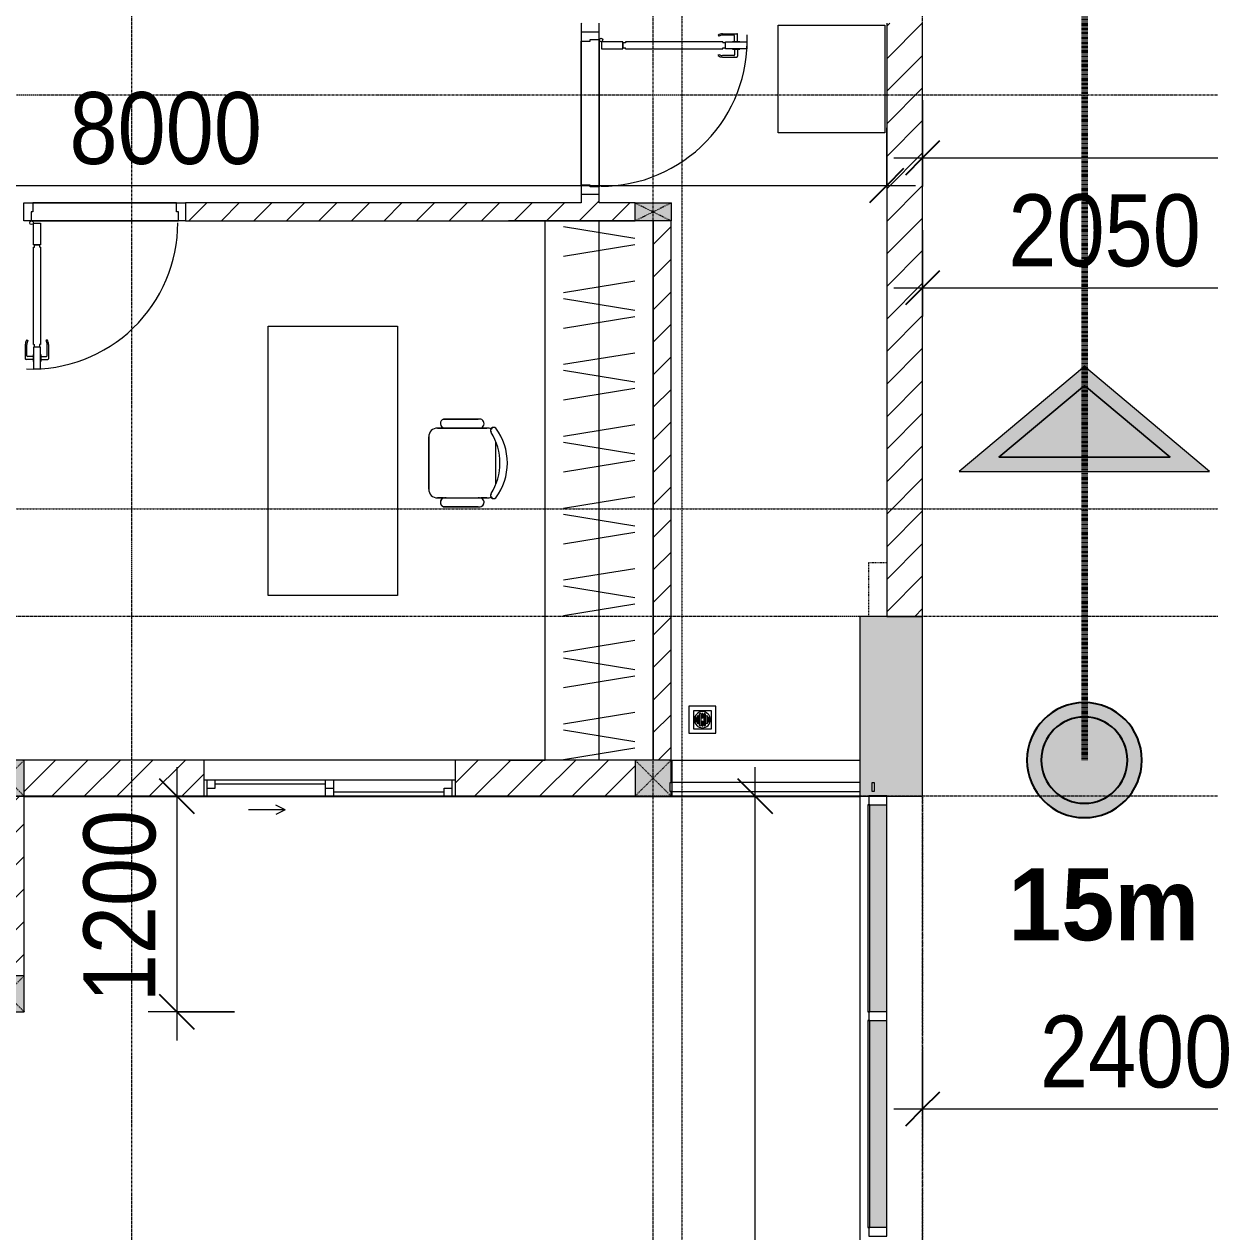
# Model space of a CAD drawing. Header units: millimetres. Extents: x 1591 to 239243, y -15958 to 82755.
# Drawn here: x 213451 to 220050, y 22112 to 28832 of the extents above; entities that cross this region are included whole.
import ezdxf

# ---------------------------------------------------------------- set-up
doc = ezdxf.new("R2010")
doc.units = ezdxf.units.MM
for name, pattern in [('1 NÉT CALL OUT', [6, 3, -3]), ('Dash 1_8_', [6.35, 3.175, -3.175]), ('Dash Dot 3_16_', [7.9375, 4.7625, -1.5875, 0, -1.5875]), ('Dash_2_', [6, 3, -3]), ('Grid Line', [22.225, 12.7, -3.175, 3.175, -3.175])]:
    doc.linetypes.add(name, pattern=pattern)
for name, color, linetype, lineweight in [('0-1', 250, 'Continuous', 5), ('A-ANNO-DIMS', 211, 'Continuous', 9), ('A-ANNO-DIMS-160', 211, 'Continuous', 9), ('A-ANNO-NOTE', 131, 'Continuous', 9), ('A-ANNO-NOTE-1', 131, 'Continuous', 25), ('A-AREA', 32, 'Dash 1_8_', 9), ('A-DETL-3', 90, '1 NÉT CALL OUT', 100), ('A-DETL-GENF-1', 9, 'Continuous', 9), ('A-DOOR-1', 254, 'Continuous', 9), ('A-DOOR-2', 9, 'Continuous', 9), ('A-FLOR', 192, 'Continuous', 9), ('A-FLOR-1', 7, 'Continuous', 9), ('A-FLOR-2', 9, 'Continuous', 9), ('A-FLOR-HRAL-1', 254, 'Continuous', 9), ('A-FLOR-HRAL-2', 9, 'Continuous', 9), ('A-GLAZ', 151, 'Continuous', 9), ('A-GLAZ-CURT', 52, 'Continuous', 9), ('A-GLAZ-CWMG', 51, 'Continuous', 9), ('A-GLAZ-CWMG-1', 51, 'Continuous', 18), ('A-WALL-1', 253, 'Continuous', 18), ('A-WALL-2', 9, 'Continuous', 9), ('A-WALL-3', 113, 'Continuous', 18), ('A-WALL-PATT-1', 10, 'Continuous', 9), ('A-WALL-PATT-2', 111, 'Continuous', 9), ('G-ANNO-SYMB-1', 111, 'Dash Dot 3_16_', 18), ('G-ANNO-TEXT-2', 142, 'Continuous', 9), ('G-IMPT-1', 254, 'Continuous', 9), ('I-FURN', 30, 'Continuous', 9), ('I-FURN-1', 254, 'Continuous', 9), ('M-EQPM-1', 254, 'Continuous', 9), ('S-COLS', 52, 'Continuous', 9), ('S-COLS-1', 52, 'Continuous', 5), ('S-COLS-2', 250, 'Continuous', 18), ('S-COLS-4', 254, 'Continuous', 9), ('S-COLS-5', 253, 'Continuous', 18), ('S-COLS-6', 52, 'Continuous', 18), ('S-COLS-HDLN', 52, 'Dash_2_', 9), ('S-COLS-HDLN-1', 9, 'Dash_2_', 9), ('S-GRID-1', 1, 'Grid Line', 9)]:
    doc.layers.add(name, color=color, linetype=linetype, lineweight=lineweight)
doc.styles.add('Arial_10', font='arial_0.ttf', dxfattribs={"width": 0.95, "height": 400})
doc.styles.add('UTM Avo', font='UTM Avo.ttf', dxfattribs={"width": 0.9, "height": 400})
doc.dimstyles.new('1_Dim_chi_tiet_2_5', dxfattribs={"dimscale": 304.8, "dimtxt": 399.720379, "dimasz": 0.629921, "dimexe": 0.524934, "dimexo": 0.0625, "dimgap": 0.052493, "dimtad": 1, "dimdec": 0, "dimrnd": 5, "dimzin": 0, "dimdsep": 46, "dimtxsty": 'UTM Avo', "dimblk1": 'OBLIQUE', "dimblk2": 'OBLIQUE', "dimsah": 1, "dimcen": 0.09, "dimdle": 0.524934, "dimazin": 0, "dimtfac": 1, "dimtdec": 4, "dimtix": 1, "dimtmove": 0, "dimatfit": 3, "dimfxl": 1.049869, "dimfxlon": 1, "dimtvp": 1, "dimtolj": 1, "dimtzin": 0, "dimarcsym": 2})
doc.dimstyles.new('1_Dim_chi_tiet_2_5_1', dxfattribs={"dimscale": 304.8, "dimtxt": 399.720379, "dimasz": 0.629921, "dimexe": 0.524934, "dimexo": 0.0625, "dimgap": 0.052493, "dimtad": 1, "dimdec": 0, "dimrnd": 5, "dimzin": 0, "dimdsep": 46, "dimtxsty": 'UTM Avo', "dimblk1": 'OBLIQUE', "dimblk2": 'OBLIQUE', "dimsah": 1, "dimcen": 0.09, "dimdle": 0.524934, "dimazin": 0, "dimtfac": 1, "dimtdec": 4, "dimtix": 1, "dimtmove": 0, "dimatfit": 3, "dimfxl": 1.049869, "dimfxlon": 1, "dimtvp": 1, "dimtolj": 1, "dimtzin": 0, "dimarcsym": 2})
pattern_1 = [(45, (0, 0), (-90.50967, 90.50967), [])]
pattern_2 = [(45, (101998.83, 0), (-90.50967, 90.50967), [])]

# ---------------------------------------------------------------- blocks, each defined once
blk = doc.blocks.new('NCV_TKTC_KET CAU_rvt-1-TKCS_MB TẦNG 5')
at = {"layer": 'S-COLS-1'}
h = blk.add_hatch(color=256, dxfattribs=at)
h.paths.add_polyline_path([(116451.9, 24536.9), (116452.6, 24537.4), (116452.6, 25536.9), (116102.6, 25536.9), (116102.6, 24536.9)])
h.paths.add_polyline_path([(116182.6, 24561.9), (116172.6, 24561.9), (116172.6, 24611.9), (116182.6, 24611.9)])
at = {"layer": 'A-FLOR-1'}
for p, q in [((111452.6, 24535.2), (115052.6, 24535.2)), ((115052.6, 24535.3), (116102.6, 24535.3))]:
    blk.add_line(p, q, dxfattribs=at)
at = {"layer": 'S-COLS-2'}
for p, q in [((116452.6, 25536.9), (116102.6, 25536.9)), ((116102.6, 25536.9), (116102.6, 24536.9)), ((116452.6, 24536.9), (116452.6, 25536.9)), ((116102.6, 24536.9), (116452.6, 24536.9))]:
    blk.add_line(p, q, dxfattribs=at)
blk = doc.blocks.new('DOOR_CW_01 CANH MO-PANEL KINH - DIW_01-900x2200-CỬA GỖ VÂN LAMINATE-553375-TKCS_MB TẦNG 5')
at = {"layer": 'A-DETL-GENF-1'}
for p, q in [((-397, -182), (-397, -62)), ((-397, -62), (-357, -62)), ((-357, -62), (-357, -182)), ((-357, -182), (-397, -182)), ((-397, -196), (-391, -196)), ((-397, -738), (-397, -196)), ((-391, -196), (-391, -182)), ((-391, -182), (-363, -182)), ((-363, -182), (-363, -196)), ((-357, -196), (-363, -196)), ((-357, -196), (-357, -738)), ((-442, -737), (-442, -816.5)), ((-434, -799.5), (-434, -737)), ((-433.9, -711.2), (-427.3, -715.8)), ((-397, -738), (-391, -738)), ((-391, -752), (-391, -738)), ((-357, -738), (-363, -738)), ((-363, -738), (-363, -752)), ((-320.1, -711.2), (-326.7, -715.8)), ((-320, -799.5), (-320, -737)), ((-312, -737), (-312, -816.5)), ((-399, -803.5), (-430, -803.5)), ((-399, -792.2), (-399, -831.8)), ((-397, -792.2), (-399, -792.2)), ((-357, -752), (-397, -752)), ((-397, -752), (-397, -872)), ((-397, -792.2), (-397, -831.8)), ((-363, -752), (-391, -752)), ((-357, -872), (-357, -752)), ((-357, -792.2), (-357, -831.8)), ((-357, -792.2), (-355, -792.2)), ((-355, -792.2), (-355, -831.8)), ((-355, -803.5), (-324, -803.5)), ((-399, -820.5), (-438, -820.5)), ((-399, -831.8), (-397, -831.8)), ((-397, -872), (-357, -872)), ((-355, -831.8), (-357, -831.8)), ((-355, -820.5), (-316, -820.5))]:
    blk.add_line(p, q, dxfattribs=at)
blk.add_circle((-407, -60), 10, dxfattribs=at)
for centre, radius, start, end in [((-407, -60), 814, 268, 0), ((-397, -737), 45, 145, 180), ((-397, -737), 37, 145, 180), ((-357, -737), 37, 0, 35), ((-357, -737), 45, 360, 35), ((-430, -799.5), 4, 180, 270), ((-324, -799.5), 4, 270, 0), ((-438, -816.5), 4, 180, 270), ((-316, -816.5), 4, 270, 0)]:
    blk.add_arc(centre, radius, start, end, dxfattribs=at)
at = {"layer": 'A-DOOR-2'}
for p, q in [((-450, -50), (-450, 50)), ((-450, 50), (-400, 50)), ((-400, 50), (-400, 0)), ((400, 0), (400, 50)), ((400, 50), (450, 50)), ((450, 50), (450, -50)), ((-410, -50), (-450, -50)), ((-410, 0), (-410, -50)), ((-400, 0), (-410, 0)), ((-407, -50), (-382, -50)), ((410, 0), (400, 0)), ((410, -50), (410, 0)), ((450, -50), (410, -50))]:
    blk.add_line(p, q, dxfattribs=at)
blk = doc.blocks.new('TU DO LV A - TU DO LV A-V51-TKCS_MB TẦNG 5')
at = {"layer": 'I-FURN'}
for p, q in [((0, 0), (3000, 0)), ((4.3, -101), (68.9, -499)), ((169, -101), (104.4, -499)), ((202.5, -101), (267.1, -499)), ((404.3, -101), (468.9, -499)), ((569, -101), (504.4, -499)), ((602.5, -101), (667.1, -499)), ((804.3, -101), (868.9, -499)), ((969, -101), (904.4, -499)), ((1002.5, -101), (1067.1, -499)), ((1204.3, -101), (1268.9, -499)), ((1369, -101), (1304.4, -499)), ((1402.5, -101), (1467.1, -499)), ((1604.3, -101), (1668.9, -499)), ((1769, -101), (1704.4, -499)), ((1802.5, -101), (1867.1, -499)), ((2004.3, -101), (2068.9, -499)), ((2169, -101), (2104.4, -499)), ((2202.5, -101), (2267.1, -499)), ((2404.3, -101), (2468.9, -499)), ((2569, -101), (2504.4, -499)), ((2602.5, -101), (2667.1, -499)), ((2804.3, -101), (2868.9, -499)), ((2969, -101), (2904.4, -499)), ((0, -300), (3000, -300))]:
    blk.add_line(p, q, dxfattribs=at)
at = {"layer": 'I-FURN-1'}
blk.add_line((0, 0), (3000, 0), dxfattribs=at)
blk = doc.blocks.new('BAN LV A - BAN LV A_dwg_ban hoc2-348006-TKCS_MB TẦNG 5')
at = {"layer": 'I-FURN'}
for p, q in [((145.8, 437.4), (-145.8, 437.4)), ((-243, 354.4), (-243, 162)), ((-194.4, 388.8), (-194.4, 113.4)), ((194.4, 113.4), (194.4, 388.8)), ((194.4, 351.4), (194.4, 150.8)), ((243.7, 162), (243.7, 354.4)), ((-120.5, 64.8), (120.5, 64.8))]:
    blk.add_line(p, q, dxfattribs=at)
at = {"layer": 'I-FURN', "flags": 128}
blk.add_lwpolyline([(-737.8, 610.5), (-737.8, 1330.5), (-154.9, 1330.5), (762.2, 1330.5), (762.2, 610.5)], close=True, dxfattribs=at)
at = {"layer": 'I-FURN'}
for centre, radius, start, end in [((-145.8, 388.8), 48.6, 90, 180), ((145.8, 388.8), 48.6, 360, 90), ((-218.7, 347.3), 25.3, 343.7398, 163.7398), ((219.4, 347.3), 25.3, 16.2602, 170.70537), ((-218.7, 154.9), 25.3, 163.7398, 16.2602), ((219.4, 154.9), 25.3, 189.29463, 16.2602), ((-180.2, 75.4), 17.8, 57.97259, 216.69006), ((-145.8, 113.4), 48.6, 180, 207.58444), ((0, 359.3), 318.2, 237.57575, 302.42425), ((180.2, 75.4), 17.8, 323.30994, 122.02741), ((145.8, 113.4), 48.6, 332.41556, 0), ((0, 324), 324, 233.1301, 306.8699)]:
    blk.add_arc(centre, radius, start, end, dxfattribs=at)
blk = doc.blocks.new('BAN LV A - BAN LV A_dwg-348005-TKCS_MB TẦNG 5')
at = {"extrusion": (0, 0, -1), "zscale": -1, "rotation": 180}
blk.add_blockref('BAN LV A - BAN LV A_dwg_ban hoc2-348006-TKCS_MB TẦNG 5', (-729, 1383.7), dxfattribs=at)
blk = doc.blocks.new('BAN LV A - BAN LV A-401069-TKCS_MB TẦNG 5')
at = {"layer": 'I-FURN-1'}
for p, q in [((-8.8, -53.2), (1491.2, -53.2)), ((-8.8, -773.2), (-8.8, -53.2)), ((1491.2, -53.2), (1491.2, -773.2)), ((1491.2, -773.2), (-8.8, -773.2)), ((534.6, -1029.3), (534.6, -994.9)), ((583.2, -946.3), (874.8, -946.3)), ((923.4, -994.9), (923.4, -1032.3)), ((486, -1221.7), (486, -1029.3)), ((972.7, -1029.3), (972.7, -1221.7)), ((534.6, -1270.3), (534.6, -1235.9)), ((923.4, -1232.9), (923.4, -1270.3))]:
    blk.add_line(p, q, dxfattribs=at)
for centre, radius, start, end in [((583.2, -994.9), 48.6, 90, 180), ((874.8, -994.9), 48.6, 0, 90), ((510.3, -1036.4), 25.3, 16.2602, 163.7398), ((948.4, -1036.4), 25.3, 16.2602, 170.70537), ((510.3, -1228.8), 25.3, 163.7398, 343.7398), ((583.2, -1270.3), 48.6, 180, 207.58444), ((874.8, -1270.3), 48.6, 332.41556, 0), ((948.4, -1228.8), 25.3, 189.29463, 16.2602), ((548.9, -1308.3), 17.8, 119.40397, 216.69006), ((729, -1059.7), 324, 233.1301, 306.8699), ((909.2, -1308.3), 17.8, 323.30994, 60.59603)]:
    blk.add_arc(centre, radius, start, end, dxfattribs=at)
at = {"extrusion": (0, 0, -1), "zscale": -1, "rotation": 180}
blk.add_blockref('BAN LV A - BAN LV A_dwg-348005-TKCS_MB TẦNG 5', (0, 0), dxfattribs=at)
blk = doc.blocks.new('MAY GIAT - MAY GIAT_dwg-348053-TKCS_MB TẦNG 5')
at = {"layer": 'G-IMPT-1', "flags": 128}
blk.add_lwpolyline([(5, 596.6), (5, 2.3), (605, 2.3), (605, 596.6)], close=True, dxfattribs=at)
blk = doc.blocks.new('MAY GIAT - MAY GIAT-401071-TKCS_MB TẦNG 5')
at = {"layer": 'I-FURN-1'}
for p, q in [((5, -2.3), (605, -2.3)), ((5, -596.6), (5, -2.3)), ((605, -2.3), (605, -596.6)), ((605, -596.6), (5, -596.6))]:
    blk.add_line(p, q, dxfattribs=at)
at = {"extrusion": (0, 0, -1), "zscale": -1, "rotation": 180}
blk.add_blockref('MAY GIAT - MAY GIAT_dwg-348053-TKCS_MB TẦNG 5', (0, 0), dxfattribs=at)
blk = doc.blocks.new('THU NUOC - THU NUOC-461820-TKCS_MB TẦNG 5')
at = {"layer": 'M-EQPM-1'}
for p, q in [((-66.3, 70.6), (-66.3, -79.4)), ((83.7, 70.6), (-66.3, 70.6)), ((83.7, -79.4), (83.7, 70.6)), ((58.7, 45.6), (-41.3, 45.6)), ((-41.3, 45.6), (-41.3, -54.4)), ((-23.3, 10.8), (40.9, 10.8)), ((40.9, 4.8), (-23.3, 4.8)), ((-11, 23.3), (28.5, 23.3)), ((28.5, 17.3), (-11, 17.3)), ((-1.1, 35.6), (18.5, 35.6)), ((18.5, 29.6), (-1.1, 29.6)), ((58.7, -54.4), (58.7, 45.6)), ((-41.3, -54.4), (58.7, -54.4)), ((-23.3, -1.2), (0.7, -1.2)), ((0.7, -7.2), (-23.3, -7.2)), ((-23.3, -13.6), (40.9, -13.6)), ((40.9, -19.6), (-23.3, -19.6)), ((-11, -26.1), (28.5, -26.1)), ((28.5, -32.1), (-11, -32.1)), ((-1.1, -38.5), (18.5, -38.5)), ((18.5, -44.5), (-1.1, -44.5)), ((0.7, -1.2), (0.7, -7.2)), ((16.7, -1.2), (40.9, -1.2)), ((16.7, -7.2), (16.7, -1.2)), ((40.9, -7.2), (16.7, -7.2)), ((-66.3, -79.4), (83.7, -79.4))]:
    blk.add_line(p, q, dxfattribs=at)
for centre, radius, start, end in [((8.7, -4.4), 45, 0, 180), ((8.7, -4.4), 45, 0, 180), ((-23.3, 7.8), 3, 90, 270), ((-11, 20.3), 3, 90, 270), ((-1.1, 32.6), 3, 90, 270), ((18.5, 32.6), 3, 270, 90), ((28.5, 20.3), 3, 270, 90), ((40.9, 7.8), 3, 270, 90), ((8.7, -4.4), 45, 180, 360), ((8.7, -4.4), 45, 180, 360), ((-23.3, -4.2), 3, 90, 270), ((-23.3, -16.6), 3, 90, 270), ((-11, -29.1), 3, 90, 270), ((-1.1, -41.5), 3, 90, 270), ((18.5, -41.5), 3, 270, 90), ((28.5, -29.1), 3, 270, 90), ((40.9, -4.2), 3, 270, 90), ((40.9, -16.6), 3, 270, 90)]:
    blk.add_arc(centre, radius, start, end, dxfattribs=at)
blk = doc.blocks.new('Railing - 50 x 10mm-901205-TKCS_MB TẦNG 5')
at = {"layer": 'A-FLOR-HRAL-2'}
for p, q in [((25, 5), (-25, 5)), ((-25, 5), (-25, -5)), ((25, -5), (25, 5)), ((-25, -5), (25, -5))]:
    blk.add_line(p, q, dxfattribs=at)
blk = doc.blocks.new('Railing - Railing-992989-TKCS_MB TẦNG 5')
at = {"layer": 'A-FLOR-HRAL-2'}
for p, q in [((93194.1, 15351.2), (92149.1, 15351.2)), ((92149.1, 15301.2), (93194.1, 15301.2))]:
    blk.add_line(p, q, dxfattribs=at)
at = {"extrusion": (0, 0, -1), "zscale": -1, "rotation": 90.00000000000037}
for p in [(-92144.1, 15326.2), (-93269.1, 15326.2)]:
    blk.add_blockref('Railing - 50 x 10mm-901205-TKCS_MB TẦNG 5', p, dxfattribs=at)
blk = doc.blocks.new('G1_SOF - BO TRU - 100x200-746114-TKCS_MB TẦNG 5')
at = {"layer": 'S-COLS'}
blk.add_hatch(color=256, dxfattribs=at).paths.add_polyline_path([(50, -100), (50, 100), (-50, 100), (-50, -100)])
at = {"layer": 'S-COLS-5'}
for p, q in [((-50, 100), (50, 100)), ((-50, -100), (-50, 100)), ((50, 100), (50, -100)), ((50, -100), (-50, -100))]:
    blk.add_line(p, q, dxfattribs=at)
at = {"layer": 'S-COLS-HDLN-1'}
for p, q in [((50, -100), (-50, 100)), ((-50, -100), (50, 100))]:
    blk.add_line(p, q, dxfattribs=at)
blk = doc.blocks.new('DOOR_CW_01 CANH MO-PANEL KINH - DIG_01-900x2200-CỬA NHÔM KÍNH-901226-TKCS_MB TẦNG 5')
at = {"layer": 'A-DETL-GENF-1'}
for p, q in [((-442, 737), (-442, 816.5)), ((-399, 820.5), (-438, 820.5)), ((-399, 831.8), (-397, 831.8)), ((-399, 792.2), (-399, 831.8)), ((-397, 872), (-357, 872)), ((-397, 752), (-397, 872)), ((-397, 792.2), (-397, 831.8)), ((-357, 872), (-357, 752)), ((-357, 792.2), (-357, 831.8)), ((-355, 831.8), (-357, 831.8)), ((-355, 792.2), (-355, 831.8)), ((-355, 820.5), (-316, 820.5)), ((-312, 737), (-312, 816.5)), ((-434, 799.5), (-434, 737)), ((-399, 803.5), (-430, 803.5)), ((-397, 792.2), (-399, 792.2)), ((-357, 752), (-397, 752)), ((-363, 752), (-391, 752)), ((-391, 752), (-391, 738)), ((-363, 738), (-363, 752)), ((-357, 792.2), (-355, 792.2)), ((-355, 803.5), (-324, 803.5)), ((-320, 799.5), (-320, 737)), ((-433.9, 711.2), (-427.3, 715.8)), ((-397, 738), (-391, 738)), ((-397, 738), (-397, 196)), ((-357, 738), (-363, 738)), ((-357, 196), (-357, 738)), ((-320.1, 711.2), (-326.7, 715.8)), ((-397, 196), (-391, 196)), ((-357, 182), (-397, 182)), ((-397, 182), (-397, 62)), ((-391, 196), (-391, 182)), ((-391, 182), (-363, 182)), ((-357, 196), (-363, 196)), ((-363, 182), (-363, 196)), ((-357, 62), (-357, 182)), ((-397, 62), (-357, 62))]:
    blk.add_line(p, q, dxfattribs=at)
blk.add_circle((-407, 60), 10, dxfattribs=at)
for centre, radius, start, end in [((-407, 60), 814, 360, 92), ((-438, 816.5), 4, 90, 180), ((-316, 816.5), 4, 0, 90), ((-430, 799.5), 4, 90, 180), ((-324, 799.5), 4, 360, 90), ((-397, 737), 45, 180, 215), ((-397, 737), 37, 180, 215), ((-357, 737), 37, 325, 0), ((-357, 737), 45, 325, 0)]:
    blk.add_arc(centre, radius, start, end, dxfattribs=at)
at = {"layer": 'A-DOOR-2'}
for p, q in [((-410, 50), (-450, 50)), ((-450, 50), (-450, -50)), ((-410, 0), (-410, 50)), ((-400, 0), (-410, 0)), ((-407, 50), (-382, 50)), ((-400, -50), (-400, 0)), ((410, 0), (400, 0)), ((400, 0), (400, -50)), ((450, 50), (410, 50)), ((410, 50), (410, 0)), ((450, -50), (450, 50)), ((-450, -50), (-400, -50)), ((400, -50), (450, -50))]:
    blk.add_line(p, q, dxfattribs=at)
blk = doc.blocks.new('NCV_TKTC_TANG 5_rvt-1-TKCS_MB TẦNG 5')
at = {"layer": 'A-WALL-PATT-1'}
h = blk.add_hatch(dxfattribs=at)
h.set_pattern_fill('FP_1', color=256, style=0, pattern_type=2)
h.set_pattern_definition(pattern_1)
h.paths.add_polyline_path([(114552.6, 27836.9), (114652.6, 27836.9), (114652.6, 27886.9), (114552.6, 27886.9), (114552.6, 27850.4)])
h.paths.add_polyline_path([(114652.6, 28786.9), (114652.6, 28836.9), (114552.6, 28836.9), (114552.6, 28786.9), (114602.6, 28786.9)])
h = blk.add_hatch(dxfattribs=at)
h.set_pattern_fill('FP_1', color=256, style=0, pattern_type=2)
h.set_pattern_definition(pattern_1)
h.paths.add_polyline_path([(114852.6, 27736.9), (114852.6, 27836.9), (112350.9, 27836.9), (112350.9, 27736.9), (114792.4, 27736.9)])
h = blk.add_hatch(dxfattribs=at)
h.set_pattern_fill('FP_1', color=256, style=0, pattern_type=2)
h.set_pattern_definition(pattern_1)
h.paths.add_polyline_path([(114952.6, 24736.9), (115052.6, 24736.9), (115052.6, 27736.9), (114952.6, 27736.9), (114952.6, 25360.5)])
at = {"layer": 'A-FLOR-2'}
for p, q in [((114552.6, 27936.9), (114552.6, 28736.9)), ((114552.6, 28736.9), (114552.6, 27936.9)), ((114652.6, 27926.9), (114652.6, 28746.9)), ((111500.9, 27836.9), (112300.9, 27836.9)), ((112300.9, 27836.9), (111500.9, 27836.9)), ((112310.9, 27736.9), (111490.9, 27736.9)), ((111490.9, 27736.9), (112310.9, 27736.9)), ((114352.6, 27736.9), (114148.3, 27736.9)), ((114852.6, 27736.9), (114352.6, 27736.9)), ((114952.6, 27736.9), (114852.6, 27736.9)), ((114952.6, 24736.9), (114952.6, 27736.9)), ((114148.3, 24736.9), (114352.6, 24736.9)), ((115052.6, 24736.9), (115057.6, 24736.9))]:
    blk.add_line(p, q, dxfattribs=at)
at = {"layer": 'A-WALL-1'}
for p, q in [((114552.6, 28836.9), (114552.6, 28786.9)), ((114652.6, 28786.9), (114652.6, 28836.9)), ((114552.6, 27886.9), (114552.6, 27836.9)), ((114652.6, 27836.9), (114652.6, 27886.9)), ((114552.6, 27836.9), (112350.9, 27836.9)), ((114852.6, 27836.9), (114652.6, 27836.9)), ((112350.9, 27736.9), (114852.6, 27736.9)), ((114952.6, 27736.9), (114952.6, 24736.9)), ((115052.6, 24736.9), (115052.6, 27736.9))]:
    blk.add_line(p, q, dxfattribs=at)
at = {"layer": 'A-WALL-2'}
for p, q in [((114552.6, 27936.9), (114552.6, 28736.9)), ((114652.6, 28746.9), (114652.6, 27926.9)), ((111500.9, 27836.9), (112300.9, 27836.9)), ((112310.9, 27736.9), (111490.9, 27736.9)), ((115057.6, 24736.9), (116102.6, 24736.9)), ((115057.6, 24736.9), (115057.6, 24611.9)), ((115057.6, 24561.9), (115057.6, 24536.9)), ((116102.6, 24536.9), (115057.6, 24536.9))]:
    blk.add_line(p, q, dxfattribs=at)
at = {"layer": 'A-DOOR-1', "rotation": 270.0000000000007}
blk.add_blockref('DOOR_CW_01 CANH MO-PANEL KINH - DIG_01-900x2200-CỬA NHÔM KÍNH-901226-TKCS_MB TẦNG 5', (114602.6, 28336.9), dxfattribs=at)
at = {"layer": 'A-DOOR-1'}
blk.add_blockref('DOOR_CW_01 CANH MO-PANEL KINH - DIW_01-900x2200-CỬA GỖ VÂN LAMINATE-553375-TKCS_MB TẦNG 5', (111900.9, 27786.9), dxfattribs=at)
at = {"layer": 'A-FLOR-HRAL-1'}
blk.add_blockref('Railing - Railing-992989-TKCS_MB TẦNG 5', (22908.5, 9260.7), dxfattribs=at)
at = {"layer": 'I-FURN-1'}
for name, p, rotation in [('MAY GIAT - MAY GIAT-401071-TKCS_MB TẦNG 5', (115645.9, 28222), 89.9999999999998), ('TU DO LV A - TU DO LV A-V51-TKCS_MB TẦNG 5', (114352.6, 24736.9), 89.99999999999987), ('BAN LV A - BAN LV A-401069-TKCS_MB TẦNG 5', (112757.8, 25661.2), 90.00000000000007)]:
    blk.add_blockref(name, p, dxfattribs=dict(at, rotation=rotation))
at = {"layer": 'M-EQPM-1', "rotation": 89.9999999999999}
blk.add_blockref('THU NUOC - THU NUOC-461820-TKCS_MB TẦNG 5', (115222.5, 24953.1), dxfattribs=at)
at = {"layer": 'S-COLS-4', "rotation": 90.00000000000037}
blk.add_blockref('G1_SOF - BO TRU - 100x200-746114-TKCS_MB TẦNG 5', (114952.6, 27786.9), dxfattribs=at)
blk = doc.blocks.new('G1_SOF - BO TRU - 200x200-V15-TKCS_MB TẦNG 5')
at = {"layer": 'S-COLS'}
blk.add_hatch(color=256, dxfattribs=at).paths.add_polyline_path([(-95.1, -100), (100, -99.6), (100, 100), (-100, 100), (-100, -24.6), (-90.1, -24.6), (-90.1, -74.6), (-100, -74.6), (-100, -100)])
at = {"layer": 'S-COLS-6'}
for p, q in [((100, 100), (-100, 100)), ((-100, 100), (-100, -24.6)), ((100, -100), (100, 100)), ((-100, -74.6), (-100, -100)), ((-100, -100), (100, -100))]:
    blk.add_line(p, q, dxfattribs=at)
at = {"layer": 'S-COLS-HDLN'}
for p, q in [((100, 100), (-100, -100)), ((-100, 100), (100, -100))]:
    blk.add_line(p, q, dxfattribs=at)
blk = doc.blocks.new('G1_SOF - BO TRU - 200x200-V18-TKCS_MB TẦNG 5')
at = {"layer": 'S-COLS'}
blk.add_hatch(color=256, dxfattribs=at).paths.add_polyline_path([(100, -100), (100, -75.1), (95, -75.1), (95, -25.1), (100, -25.1), (100, 100), (-100, 100), (-100, -100), (100, -100)])
at = {"layer": 'S-COLS-6'}
for p, q in [((100, 100), (-100, 100)), ((-100, 100), (-100, -100)), ((100, -25.1), (100, 100)), ((-100, -100), (100, -100)), ((100, -100), (100, -75.1))]:
    blk.add_line(p, q, dxfattribs=at)
at = {"layer": 'S-COLS-HDLN'}
for p, q in [((100, 100), (-100, -100)), ((-100, 100), (100, -100))]:
    blk.add_line(p, q, dxfattribs=at)
blk = doc.blocks.new('G1_SOF - BO TRU - 200x200-3055083-TKCS_MB TẦNG 5')
at = {"layer": 'S-COLS'}
blk.add_hatch(color=256, dxfattribs=at).paths.add_polyline_path([(100, -100), (100, 100), (-100, 100), (-100, -100), (8.4, -100)])
at = {"layer": 'S-COLS-6'}
for p, q in [((100, 100), (-100, 100)), ((-100, 100), (-100, -100)), ((100, -100), (100, 100)), ((-100, -100), (100, -100))]:
    blk.add_line(p, q, dxfattribs=at)
at = {"layer": 'S-COLS-HDLN'}
for p, q in [((100, 100), (-100, -100)), ((-100, 100), (100, -100))]:
    blk.add_line(p, q, dxfattribs=at)
blk = doc.blocks.new('1_FAMILY RVT - W01-WxH 1400x1400xmm-389822-TKCS_MB TẦNG 5')
at = {"layer": 'A-GLAZ'}
for p, q in [((248.4, 172.39), (299.2, 197.79)), ((248.4, 172.39), (299.2, 146.99)), ((248.4, 172.39), (451.6, 172.39)), ((-700, 96.19), (-700, -103.81)), ((700, 96.19), (-700, 96.19)), ((-700, 96.19), (-636.5, 96.19)), ((-680.95, 96.19), (-680.95, 7.29)), ((-636.5, 96.19), (-22.225, 96.19)), ((-636.5, 96.19), (-636.5, 51.74)), ((-636.5, 73.965), (-22.225, 73.965)), ((-22.225, 7.29), (-22.225, 96.19)), ((-22.225, 96.19), (22.225, 96.19)), ((22.225, 96.19), (680.95, 96.19)), ((22.225, 96.19), (22.225, 7.29)), ((680.95, 96.19), (700, 96.19)), ((680.95, 96.19), (680.95, 7.29)), ((700, -103.81), (700, 96.19)), ((-700, 7.29), (-680.95, 7.29)), ((-636.5, 51.74), (-680.95, 51.74)), ((-680.95, 7.29), (-22.225, 7.29)), ((22.225, 51.74), (-22.225, 51.74)), ((-22.225, 7.29), (22.225, 7.29)), ((22.225, 29.515), (636.5, 29.515)), ((22.225, 7.29), (636.5, 7.29)), ((636.5, 51.74), (636.5, 7.29)), ((680.95, 51.74), (636.5, 51.74)), ((636.5, 7.29), (700, 7.29)), ((-700, -103.81), (700, -103.81))]:
    blk.add_line(p, q, dxfattribs=at)
blk = doc.blocks.new('System Panel - Glazed-1286806-TKCS_MB TẦNG 5')
at = {"layer": 'A-GLAZ-CURT'}
for p, q in [((575, 6), (-575, 6)), ((-575, 6), (-575, -6)), ((575, -6), (575, 6)), ((-575, -6), (575, -6))]:
    blk.add_line(p, q, dxfattribs=at)
blk = doc.blocks.new('Rectangular Mullion - 50 x 100mm-1286802-TKCS_MB TẦNG 5')
at = {"layer": 'A-GLAZ-CWMG'}
blk.add_hatch(color=256, dxfattribs=at).paths.add_polyline_path([(44702.6, 20586.9), (44796.6, 20586.9), (44796.6, 21736.9), (44702.6, 21736.9), (44702.6, 20751.4)])
blk.add_line((44702.6, 21736.9), (44702.6, 20586.9), dxfattribs=at)
blk = doc.blocks.new('Rectangular Mullion - 50 x 100mm-1286811-TKCS_MB TẦNG 5')
at = {"layer": 'A-GLAZ-CWMG-1'}
for p, q in [((0, 0), (-50, 0)), ((-50, 0), (-50, -100)), ((0, -100), (0, 0)), ((-50, -100), (0, -100))]:
    blk.add_line(p, q, dxfattribs=at)
blk = doc.blocks.new('Rectangular Mullion - 50 x 100mm-1286804-TKCS_MB TẦNG 5')
at = {"layer": 'A-GLAZ-CWMG-1'}
for p, q in [((-25, 0), (25, 0)), ((-25, -100), (-25, 0)), ((25, 0), (25, -100)), ((25, -100), (-25, -100))]:
    blk.add_line(p, q, dxfattribs=at)
blk = doc.blocks.new('DIMBLOCK19-TKCS_MB TẦNG 5')
at = {"layer": 'A-ANNO-DIMS-160'}
for p, q in [((218451.4, 27685.4), (218451.4, 27205.4)), ((218451.4, 27365.4), (218451.4, 27685.4)), ((220501.4, 27685.4), (220501.4, 27205.4)), ((220501.4, 27365.4), (220501.4, 27685.4)), ((218291.4, 27365.4), (220661.4, 27365.4))]:
    blk.add_line(p, q, dxfattribs=at)
at = {"layer": 'A-ANNO-DIMS-160', "lineweight": 25}
for p, q in [((218451.4, 27365.4), (218547.4, 27461.4)), ((220501.4, 27365.4), (220597.4, 27461.4)), ((218451.4, 27365.4), (218355.4, 27269.4)), ((220501.4, 27365.4), (220405.4, 27269.4))]:
    blk.add_line(p, q, dxfattribs=at)
at = {"layer": 'A-ANNO-DIMS-160', "color": 0, "insert": (218928.6, 27885), "char_height": 400, "width": 1314.636, "attachment_point": 1, "line_spacing_factor": 1.110334, "style": 'UTM Avo'}
blk.add_mtext('2050', dxfattribs=at)
blk = doc.blocks.new('_Oblique')
at = {"color": 0, "linetype": 'ByBlock', "lineweight": -2}
blk.add_line((-0.5, -0.5), (0.5, 0.5), dxfattribs=at)
blk = doc.blocks.new('DIMBLOCK21-TKCS_MB TẦNG 5')
at = {"layer": 'A-ANNO-DIMS-160'}
for p, q in [((218451.4, 23116.3), (218451.4, 22636.3)), ((218451.4, 22796.3), (218451.4, 23116.3)), ((220851.4, 23116.3), (220851.4, 22636.3)), ((220851.4, 22796.3), (220851.4, 23116.3)), ((218291.4, 22796.3), (221011.4, 22796.3))]:
    blk.add_line(p, q, dxfattribs=at)
at = {"layer": 'A-ANNO-DIMS-160', "lineweight": 25}
for p, q in [((218451.4, 22796.3), (218547.4, 22892.3)), ((220851.4, 22796.3), (220947.4, 22892.3)), ((218451.4, 22796.3), (218355.4, 22700.3)), ((220851.4, 22796.3), (220755.4, 22700.3))]:
    blk.add_line(p, q, dxfattribs=at)
at = {"layer": 'A-ANNO-DIMS-160', "color": 0, "insert": (219103.6, 23315.9), "char_height": 400, "width": 1314.636, "attachment_point": 1, "line_spacing_factor": 1.110334, "style": 'UTM Avo'}
blk.add_mtext('2400', dxfattribs=at)
blk = doc.blocks.new('DIMBLOCK58-TKCS_MB TẦNG 5')
at = {"layer": 'A-ANNO-DIMS-160'}
for p, q in [((210251.4, 28254.2), (210251.4, 27774.2)), ((210251.4, 27934.2), (210251.4, 28254.2)), ((218251.4, 28254.2), (218251.4, 27774.2)), ((218251.4, 27934.2), (218251.4, 28254.2)), ((210091.4, 27934.2), (218411.4, 27934.2))]:
    blk.add_line(p, q, dxfattribs=at)
at = {"layer": 'A-ANNO-DIMS-160', "lineweight": 25}
for p, q in [((210251.4, 27934.2), (210347.4, 28030.2)), ((218251.4, 27934.2), (218347.4, 28030.2)), ((210251.4, 27934.2), (210155.4, 27838.2)), ((218251.4, 27934.2), (218155.4, 27838.2))]:
    blk.add_line(p, q, dxfattribs=at)
at = {"layer": 'A-ANNO-DIMS-160', "color": 0, "insert": (213703.6, 28453.9), "char_height": 400, "width": 1314.636, "attachment_point": 1, "line_spacing_factor": 1.110334, "style": 'UTM Avo'}
blk.add_mtext('8000', dxfattribs=at)
blk = doc.blocks.new('DIMBLOCK253-TKCS_MB TẦNG 5')
at = {"layer": 'A-ANNO-DIMS-160'}
for p, q in [((218451.4, 28408.5), (218451.4, 27928.5)), ((218451.4, 28088.5), (218451.4, 28408.5)), ((224051.4, 28408.5), (224051.4, 27928.5)), ((224051.4, 28088.5), (224051.4, 28408.5)), ((218291.4, 28088.5), (224051.4, 28088.5))]:
    blk.add_line(p, q, dxfattribs=at)
at = {"layer": 'A-ANNO-DIMS-160', "lineweight": 25}
for p, q in [((218451.4, 28088.5), (218547.4, 28184.5)), ((224051.4, 28088.5), (224147.4, 28184.5)), ((218451.4, 28088.5), (218355.4, 27992.5)), ((224051.4, 28088.5), (223955.4, 27992.5))]:
    blk.add_line(p, q, dxfattribs=at)
at = {"layer": 'A-ANNO-DIMS-160', "color": 0, "insert": (220703.6, 28608.1), "char_height": 400, "width": 1314.636, "attachment_point": 1, "line_spacing_factor": 1.110334, "style": 'UTM Avo'}
blk.add_mtext('5600', dxfattribs=at)
blk = doc.blocks.new('HDNDCT_MŨI TÊN THOÁT HIỂM - HDNDCT_MŨI TÊN THOÁT HIỂM-2437747-TKCS_MB TẦNG 5')
at = {"layer": 'A-ANNO-NOTE'}
h = blk.add_hatch(color=256, dxfattribs=at)
h.paths.add_polyline_path([(-3.153, 0), (0.5, 4.353), (0.5, -4.353)])
h.paths.add_polyline_path([(-2.5, 0), (0, -2.979), (0, 2.979)])
blk.add_hatch(color=256, dxfattribs=at).paths.add_polyline_path([(0, -2.979), (-2.5, 0), (0, 2.979)])
for p, q in [((0.5, 4.353), (-3.153, 0)), ((0.5, -4.353), (0.5, 4.353)), ((-2.5, 0), (0, 2.979)), ((0, 2.979), (-2.5, 0)), ((0, 2.979), (0, -2.979)), ((0, -2.979), (0, 2.979)), ((-3.153, 0), (0.5, -4.353)), ((0, -2.979), (-2.5, 0)), ((-2.5, 0), (0, -2.979))]:
    blk.add_line(p, q, dxfattribs=at)
blk = doc.blocks.new('HDNDCT_DIEM THOAT HIEM XA NHAT - HDNDCT_DIEM THOAT HIEM XA NHAT-2431632-TKCS_MB TẦNG 5')
at = {"layer": 'A-ANNO-NOTE'}
h = blk.add_hatch(color=256, dxfattribs=at)
edge = h.paths.add_edge_path()
edge.add_arc((0, 0), 2, 0, 180)
edge.add_arc((0, 0), 2, 180, 360)
edge = h.paths.add_edge_path()
edge.add_arc((0, 0), 1.5, 180, 360)
edge.add_arc((0, 0), 1.5, 360, 540)
h = blk.add_hatch(color=256, dxfattribs=at)
edge = h.paths.add_edge_path()
edge.add_arc((0, 0), 1.5, 0, 180)
edge.add_arc((0, 0), 1.5, 180, 360)
at = {"layer": 'A-ANNO-NOTE-1'}
for radius, start, end in [(2, 0, 180), (1.5, 0, 180), (1.5, 0, 180), (1.5, 180, 360), (2, 180, 360), (1.5, 180, 360)]:
    blk.add_arc((0, 0), radius, start, end, dxfattribs=at)
blk = doc.blocks.new('DIMBLOCK283-TKCS_MB TẦNG 5')
at = {"layer": 'A-ANNO-DIMS-160'}
for p, q in [((217519.5, 17076.9), (217519.5, 24696.9)), ((217199.5, 24536.9), (217679.5, 24536.9)), ((217519.5, 24536.9), (217199.5, 24536.9)), ((217199.5, 17236.9), (217679.5, 17236.9)), ((217519.5, 17236.9), (217199.5, 17236.9))]:
    blk.add_line(p, q, dxfattribs=at)
at = {"layer": 'A-ANNO-DIMS-160', "lineweight": 25}
for p, q in [((217519.5, 24536.9), (217423.5, 24632.9)), ((217519.5, 24536.9), (217615.5, 24440.9)), ((217519.5, 17236.9), (217423.5, 17332.9)), ((217519.5, 17236.9), (217615.5, 17140.9))]:
    blk.add_line(p, q, dxfattribs=at)
at = {"layer": 'A-ANNO-DIMS-160', "color": 0, "insert": (216999.9, 20339.2), "char_height": 400, "width": 1314.636, "attachment_point": 1, "rotation": 90, "line_spacing_factor": 1.110334, "style": 'UTM Avo'}
blk.add_mtext('7300', dxfattribs=at)
blk = doc.blocks.new('DIMBLOCK290-TKCS_MB TẦNG 5')
at = {"layer": 'A-ANNO-DIMS-160'}
for p, q in [((214301.2, 24696.9), (214301.2, 23176.9)), ((214621.2, 24536.9), (214141.2, 24536.9)), ((214301.2, 24536.9), (214621.2, 24536.9)), ((214621.2, 23336.9), (214141.2, 23336.9)), ((214301.2, 23336.9), (214621.2, 23336.9))]:
    blk.add_line(p, q, dxfattribs=at)
at = {"layer": 'A-ANNO-DIMS-160', "lineweight": 25}
for p, q in [((214301.2, 24536.9), (214205.2, 24632.9)), ((214301.2, 24536.9), (214397.2, 24440.9)), ((214301.2, 23336.9), (214205.2, 23432.9)), ((214301.2, 23336.9), (214397.2, 23240.9))]:
    blk.add_line(p, q, dxfattribs=at)
at = {"layer": 'A-ANNO-DIMS-160', "color": 0, "insert": (213781.5, 23389.2), "char_height": 400, "width": 1314.636, "attachment_point": 1, "rotation": 90, "line_spacing_factor": 1.110334, "style": 'UTM Avo'}
blk.add_mtext('1200', dxfattribs=at)

msp = doc.modelspace()

# ---------------------------------------------------------------- hatches: boundary and pattern name
at = {"layer": 'A-WALL-PATT-2'}
h = msp.add_hatch(dxfattribs=at)
h.set_pattern_fill('FP_1', color=256, style=0, pattern_type=2)
h.set_pattern_definition(pattern_2)
h.paths.add_polyline_path([(218451.4, 25536.9), (218451.4, 28836.9), (218251.4, 28836.9), (218251.4, 25536.9)])
h.paths.add_polyline_path([(218251.4, 29036.9), (218451.4, 29036.9), (218451.4, 32536.9), (218251.4, 32536.9), (218251.4, 29966.7)])
h = msp.add_hatch(dxfattribs=at)
h.set_pattern_fill('FP_1', color=256, style=0, pattern_type=2)
h.set_pattern_definition(pattern_2)
h.paths.add_polyline_path([(216851.4, 24537.4), (216851.4, 24736.9), (215851.4, 24736.9), (215851.4, 24537.4), (216147.1, 24537.4)])
h.paths.add_polyline_path([(213451.4, 24537.4), (214451.4, 24537.4), (214451.4, 24736.9), (213451.4, 24736.9), (213451.4, 24675.9)])
h = msp.add_hatch(dxfattribs=at)
h.set_pattern_fill('FP_1', color=256, style=0, pattern_type=2)
h.set_pattern_definition(pattern_2)
h.paths.add_polyline_path([(213451.4, 23536.9), (213451.4, 23536.9), (213451.4, 24536.9), (213251.4, 24535.2), (213251.4, 23536.9)])

# ---------------------------------------------------------------- linework, layer by layer
at = {"layer": 'A-AREA'}
for p, q in [((218151.4, 25536.9), (218151.4, 25836.9)), ((218151.4, 25836.9), (218251.4, 25836.9)), ((218451.4, 24536.9), (218451.4, 17636.9))]:
    msp.add_line(p, q, dxfattribs=at)
at = {"layer": 'A-DETL-3'}
msp.add_line((219351.4, 34537.4), (219351.4, 24736.9), dxfattribs=at)
at = {"layer": 'A-FLOR'}
msp.add_line((218101.4, 24536.9), (218101.4, 20536.9), dxfattribs=at)
at = {"layer": 'A-WALL-3'}
for p, q in [((218251.4, 28836.9), (218251.4, 25536.9)), ((218451.4, 25536.9), (218451.4, 28836.9)), ((218251.4, 25536.9), (218451.4, 25536.9)), ((214451.4, 24736.9), (213451.4, 24736.9)), ((216851.4, 24736.9), (215851.4, 24736.9)), ((213451.4, 24537.4), (214451.4, 24537.4)), ((213451.4, 23536.9), (213451.4, 24536.9)), ((215851.4, 24537.4), (216851.4, 24537.4))]:
    msp.add_line(p, q, dxfattribs=at)
at = {"layer": 'G-ANNO-SYMB-1'}
for p, q in [((217111.4, 82373.8), (217111.4, 13547.9)), ((130746.6, 26135.3), (236925.7, 26135.3))]:
    msp.add_line(p, q, dxfattribs=at)
at = {"layer": 'S-GRID-1'}
for p, q in [((214051.5, 19118.3), (214051.5, 76659.6)), ((216951.4, 19118.3), (216951.4, 76659.6)), ((218451.4, 19118.3), (218451.4, 76659.6)), ((229978.4, 28436.9), (136410.9, 28436.9)), ((227946.4, 25536.9), (138442.9, 25536.9)), ((229978.4, 24536.9), (136410.9, 24536.9))]:
    msp.add_line(p, q, dxfattribs=at)

# ---------------------------------------------------------------- block references
at = {"layer": '0-1'}
for name in ['NCV_TKTC_KET CAU_rvt-1-TKCS_MB TẦNG 5', 'NCV_TKTC_TANG 5_rvt-1-TKCS_MB TẦNG 5']:
    msp.add_blockref(name, (101998.8, 0), dxfattribs=at)
at = {"layer": 'A-ANNO-NOTE', "xscale": 160, "yscale": 160, "zscale": 160}
for name, p, rotation in [('HDNDCT_MŨI TÊN THOÁT HIỂM - HDNDCT_MŨI TÊN THOÁT HIỂM-2437747-TKCS_MB TẦNG 5', (219351.4, 26422.2), 269.9999999999999), ('HDNDCT_DIEM THOAT HIEM XA NHAT - HDNDCT_DIEM THOAT HIEM XA NHAT-2431632-TKCS_MB TẦNG 5', (219351.4, 24736.9), 180)]:
    msp.add_blockref(name, p, dxfattribs=dict(at, rotation=rotation))
at = {"layer": 'A-GLAZ', "rotation": 180}
msp.add_blockref('1_FAMILY RVT - W01-WxH 1400x1400xmm-389822-TKCS_MB TẦNG 5', (215151.4, 24633.1), dxfattribs=at)
at = {"layer": 'A-GLAZ-CURT', "rotation": 269.9999999999998}
for p in [(218151.5, 23912.4), (218151.5, 22712.4)]:
    msp.add_blockref('System Panel - Glazed-1286806-TKCS_MB TẦNG 5', p, dxfattribs=at)
at = {"layer": 'A-GLAZ-CWMG'}
for name, p, rotation in [('Rectangular Mullion - 50 x 100mm-1286811-TKCS_MB TẦNG 5', (218151.5, 24537.4), 89.99999999999986), ('Rectangular Mullion - 50 x 100mm-1286802-TKCS_MB TẦNG 5', (262954, 45074.3), 180), ('Rectangular Mullion - 50 x 100mm-1286802-TKCS_MB TẦNG 5', (262954, 43874.3), 180)]:
    msp.add_blockref(name, p, dxfattribs=dict(at, rotation=rotation))
at = {"layer": 'A-GLAZ-CWMG', "extrusion": (0, 0, -1), "rotation": 270.0000000000002}
for p in [(-218151.5, 23312.4), (-218151.5, 22112.4)]:
    msp.add_blockref('Rectangular Mullion - 50 x 100mm-1286804-TKCS_MB TẦNG 5', p, dxfattribs=at)
at = {"layer": 'S-COLS'}
for name, p in [('G1_SOF - BO TRU - 200x200-3055083-TKCS_MB TẦNG 5', (213351.4, 24636.9)), ('G1_SOF - BO TRU - 200x200-V18-TKCS_MB TẦNG 5', (216951.4, 24636.9)), ('G1_SOF - BO TRU - 200x200-V15-TKCS_MB TẦNG 5', (213351.4, 23436.9))]:
    msp.add_blockref(name, p, dxfattribs=at)

# ---------------------------------------------------------------- texts
at = {"layer": 'G-ANNO-TEXT-2', "insert": (219459.3, 23931.7), "char_height": 400, "width": 1437.92, "attachment_point": 5, "line_spacing_factor": 0.936439, "style": 'Arial_10'}
msp.add_mtext('\\pt1824,3648,5472,7296,9120,10944,12768,14592,16416,18240,20064,21888,23712,25536,27360,29184,31008,32832,34656,36480,38304,40128,41952,43776,45600,47424,49248,51072,52896,54720,56544,58368;{\\fArial|b1|i0|c0|p34;15m}', dxfattribs=at)

# ---------------------------------------------------------------- dimensions: what is measured, and where the dimension line sits
at = {"layer": 'A-ANNO-DIMS'}
for base, p1, p2, override, picture, middle in [((224051.4, 28088.5), (218451.4, 28408.5), (224051.4, 28408.5), {"dimpost": '<>', "dimfxl": 5600}, 'DIMBLOCK253-TKCS_MB TẦNG 5', (221251.4, 28311.5)), ((218251.4, 27934.2), (210251.4, 28254.2), (218251.4, 28254.2), {"dimpost": '<>', "dimfxl": 8000}, 'DIMBLOCK58-TKCS_MB TẦNG 5', (214251.4, 28157.2)), ((220501.4, 27365.4), (218451.4, 27685.4), (220501.4, 27685.4), {"dimpost": '<>', "dimfxl": 2050}, 'DIMBLOCK19-TKCS_MB TẦNG 5', (219476.4, 27588.4)), ((220851.4, 22796.3), (218451.4, 23116.3), (220851.4, 23116.3), {"dimpost": '<>', "dimfxl": 2400}, 'DIMBLOCK21-TKCS_MB TẦNG 5', (219651.4, 23019.2))]:
    dim = msp.add_linear_dim(base=base, p1=p1, p2=p2, dimstyle='1_Dim_chi_tiet_2_5', override=override, dxfattribs=at)
    dim.commit()
    dim.dimension.update_dxf_attribs({"geometry": picture, "text_midpoint": middle})
for base, p1, p2, override, picture, middle in [((214301.2, 23336.9), (214621.2, 24536.9), (214621.2, 23336.9), {"dimpost": '<>', "dimfxl": 1200}, 'DIMBLOCK290-TKCS_MB TẦNG 5', (214078.2, 23936.9)), ((217519.5, 24536.9), (217199.5, 17236.9), (217199.5, 24536.9), {"dimpost": '<>', "dimfxl": 7300}, 'DIMBLOCK283-TKCS_MB TẦNG 5', (217296.5, 20886.9))]:
    dim = msp.add_linear_dim(base=base, p1=p1, p2=p2, angle=90, dimstyle='1_Dim_chi_tiet_2_5_1', override=override, dxfattribs=at)
    dim.commit()
    dim.dimension.update_dxf_attribs({"geometry": picture, "text_midpoint": middle})

doc.saveas('drawing.dxf')
